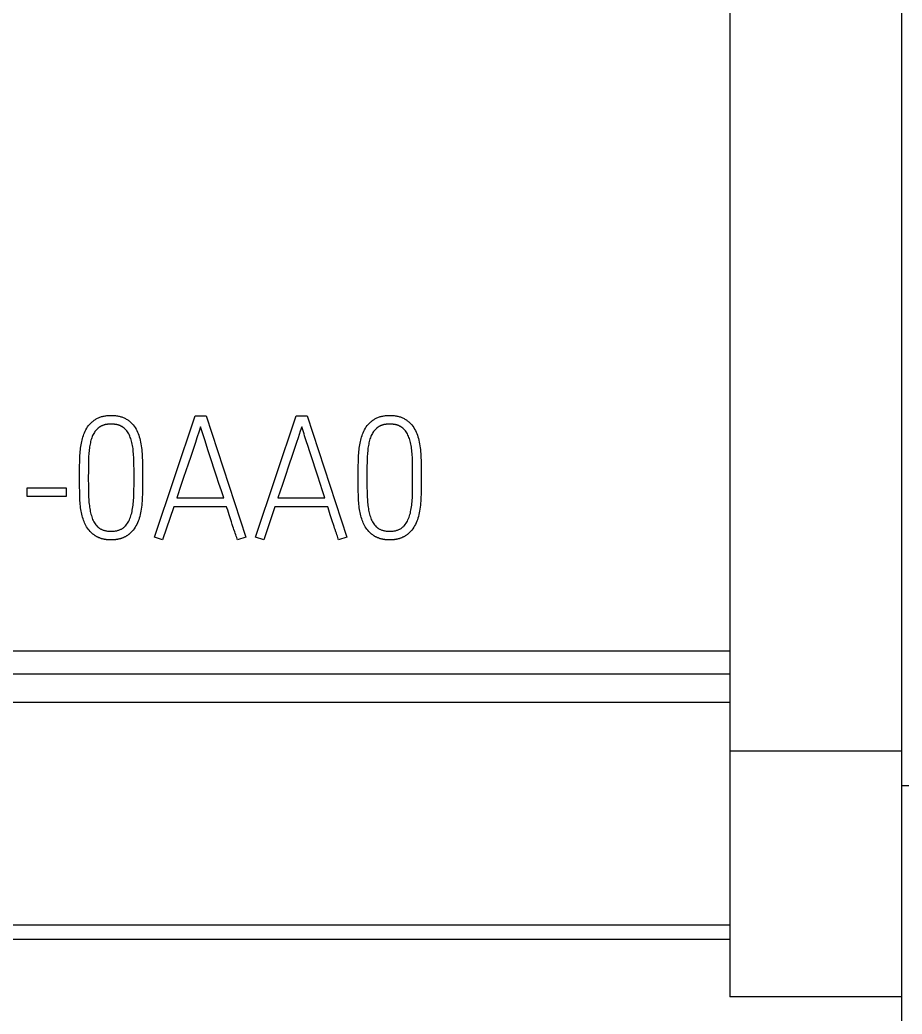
# Model space of a CAD drawing. Header units: inches. Extents: x 9000 to 22395, y 8106 to 17135.
# Drawn here: x 10275.33 to 10300.83, y 8430.58 to 8459.31 of the extents above; entities that cross this region are included whole.
import ezdxf

# ---------------------------------------------------------------- set-up
doc = ezdxf.new("R2010")
doc.units = ezdxf.units.IN
doc.header["$MEASUREMENT"] = 0
doc.layers.add('20000_FRONT_O', color=7, linetype='Continuous')
doc.layers.add('20500_FRONT_O_LABELING', color=7, linetype='Continuous')

# ---------------------------------------------------------------- blocks, each defined once
blk = doc.blocks.new('A$C21A67833')
at = {"layer": '20000_FRONT_O', "linetype": 'Continuous'}
for p, q in [((110, 0), (110, 100)), ((107.764, 98.3), (107.764, 60.85)), ((107.764, 65.346), (61.021, 65.346)), ((107.764, 65.048), (61.021, 65.048)), ((107.764, 64.677), (61.021, 64.677)), ((107.764, 64.05), (110, 64.05)), ((107.764, 61.783), (61.021, 61.783)), ((107.764, 61.595), (61.021, 61.595)), ((110, 60.85), (107.764, 60.85))]:
    blk.add_line(p, q, dxfattribs=at)
at = {"layer": '20500_FRONT_O_LABELING', "linetype": 'Continuous'}
for p, q in [((100.28, 66.827), (100.81, 68.405)), ((100.81, 68.405), (100.952, 68.405)), ((100.952, 68.405), (101.469, 66.827)), ((101.595, 66.827), (102.126, 68.405)), ((102.126, 68.405), (102.268, 68.405)), ((102.268, 68.405), (102.785, 66.827)), ((100.863, 68.208), (100.834, 68.12)), ((100.881, 68.263), (100.863, 68.208)), ((100.889, 68.238), (100.881, 68.263)), ((100.91, 68.172), (100.889, 68.238)), ((102.178, 68.208), (102.15, 68.12)), ((102.197, 68.263), (102.178, 68.208)), ((102.205, 68.238), (102.197, 68.263)), ((102.226, 68.172), (102.205, 68.238)), ((100.813, 68.059), (100.797, 68.009)), ((100.834, 68.12), (100.813, 68.059)), ((100.962, 68.009), (100.94, 68.079)), ((102.129, 68.059), (102.112, 68.009)), ((102.15, 68.12), (102.129, 68.059)), ((102.278, 68.009), (102.256, 68.079)), ((100.778, 67.956), (100.752, 67.879)), ((100.797, 68.009), (100.778, 67.956)), ((100.981, 67.952), (100.962, 68.009)), ((100.994, 67.911), (100.981, 67.952)), ((101.089, 67.62), (100.994, 67.911)), ((102.094, 67.956), (102.068, 67.879)), ((102.112, 68.009), (102.094, 67.956)), ((102.297, 67.952), (102.278, 68.009)), ((102.31, 67.911), (102.297, 67.952)), ((102.405, 67.62), (102.31, 67.911)), ((100.718, 67.778), (100.659, 67.603)), ((100.752, 67.879), (100.718, 67.778)), ((102.034, 67.778), (101.975, 67.603)), ((102.068, 67.879), (102.034, 67.778)), ((99.422, 67.753), (99.421, 67.706)), ((103.045, 67.753), (103.045, 67.706)), ((99.307, 67.556), (99.307, 67.611)), ((100.629, 67.513), (100.57, 67.338)), ((100.659, 67.603), (100.629, 67.513)), ((101.12, 67.525), (101.089, 67.62)), ((101.151, 67.431), (101.12, 67.525)), ((101.945, 67.513), (101.886, 67.338)), ((101.975, 67.603), (101.945, 67.513)), ((102.436, 67.525), (102.405, 67.62)), ((102.467, 67.431), (102.436, 67.525)), ((98.626, 67.471), (99.132, 67.471)), ((98.626, 67.358), (98.626, 67.471)), ((99.132, 67.471), (99.132, 67.358)), ((99.309, 67.374), (99.309, 67.424)), ((101.181, 67.338), (101.151, 67.431)), ((102.497, 67.338), (102.467, 67.431)), ((102.933, 67.374), (102.932, 67.424)), ((99.132, 67.358), (98.626, 67.358)), ((100.57, 67.338), (101.181, 67.338)), ((101.886, 67.338), (102.497, 67.338)), ((100.532, 67.224), (100.386, 66.792)), ((101.218, 67.224), (100.532, 67.224)), ((101.242, 67.149), (101.233, 67.179)), ((101.251, 67.12), (101.242, 67.149)), ((101.26, 67.093), (101.251, 67.12)), ((101.848, 67.224), (101.702, 66.792)), ((102.534, 67.224), (101.848, 67.224)), ((102.558, 67.149), (102.548, 67.179)), ((102.567, 67.12), (102.558, 67.149)), ((102.576, 67.093), (102.567, 67.12)), ((101.269, 67.066), (101.26, 67.093)), ((101.281, 67.027), (101.269, 67.066)), ((101.293, 66.991), (101.281, 67.027)), ((101.301, 66.968), (101.293, 66.991)), ((102.585, 67.066), (102.576, 67.093)), ((102.597, 67.027), (102.585, 67.066)), ((102.609, 66.991), (102.597, 67.027)), ((102.617, 66.968), (102.609, 66.991)), ((101.308, 66.946), (101.301, 66.968)), ((101.315, 66.926), (101.308, 66.946)), ((101.326, 66.897), (101.315, 66.926)), ((101.332, 66.878), (101.326, 66.897)), ((101.338, 66.86), (101.332, 66.878)), ((101.344, 66.842), (101.338, 66.86)), ((102.624, 66.946), (102.617, 66.968)), ((102.631, 66.926), (102.624, 66.946)), ((102.641, 66.897), (102.631, 66.926)), ((102.648, 66.878), (102.641, 66.897)), ((102.654, 66.86), (102.648, 66.878)), ((102.66, 66.842), (102.654, 66.86)), ((100.386, 66.792), (100.28, 66.827)), ((101.35, 66.825), (101.344, 66.842)), ((101.355, 66.808), (101.35, 66.825)), ((101.36, 66.792), (101.355, 66.808)), ((101.469, 66.827), (101.36, 66.792)), ((101.702, 66.792), (101.595, 66.827)), ((102.666, 66.825), (102.66, 66.842)), ((102.671, 66.808), (102.666, 66.825)), ((102.676, 66.792), (102.671, 66.808)), ((102.785, 66.827), (102.676, 66.792))]:
    blk.add_line(p, q, dxfattribs=at)
for points in [[(99.371, 68.185), (99.38, 68.206), (99.389, 68.225), (99.4, 68.244), (99.412, 68.262), (99.425, 68.279), (99.439, 68.296), (99.454, 68.312), (99.462, 68.32), (99.47, 68.327), (99.478, 68.334), (99.486, 68.341), (99.495, 68.348), (99.504, 68.354), (99.513, 68.36), (99.522, 68.365), (99.532, 68.37), (99.541, 68.375), (99.551, 68.38), (99.561, 68.384), (99.572, 68.388), (99.582, 68.392), (99.593, 68.395), (99.604, 68.398), (99.615, 68.401), (99.627, 68.403), (99.638, 68.405), (99.65, 68.407), (99.662, 68.409), (99.674, 68.41), (99.687, 68.411), (99.699, 68.411), (99.725, 68.412), (99.738, 68.411), (99.751, 68.411), (99.763, 68.41), (99.775, 68.408), (99.787, 68.407), (99.799, 68.405), (99.811, 68.403), (99.822, 68.4), (99.833, 68.398), (99.844, 68.394), (99.855, 68.391), (99.865, 68.387), (99.875, 68.383), (99.886, 68.379), (99.895, 68.374), (99.905, 68.369), (99.914, 68.364), (99.924, 68.359), (99.933, 68.353), (99.942, 68.347), (99.95, 68.34), (99.959, 68.333), (99.967, 68.326), (99.975, 68.319), (99.99, 68.303), (100.004, 68.287), (100.018, 68.27), (100.03, 68.252), (100.041, 68.234), (100.052, 68.215), (100.061, 68.195), (100.069, 68.175), (100.077, 68.154), (100.084, 68.132), (100.09, 68.11), (100.096, 68.088), (100.101, 68.064), (100.105, 68.041), (100.109, 68.016), (100.113, 67.991), (100.116, 67.966), (100.118, 67.94), (100.12, 67.913), (100.122, 67.886), (100.123, 67.858), (100.124, 67.83)], [(102.995, 68.185), (103.003, 68.206), (103.013, 68.225), (103.024, 68.244), (103.036, 68.262), (103.049, 68.279), (103.063, 68.296), (103.078, 68.312), (103.086, 68.32), (103.094, 68.327), (103.102, 68.334), (103.11, 68.341), (103.119, 68.348), (103.128, 68.354), (103.137, 68.36), (103.146, 68.365), (103.156, 68.37), (103.165, 68.375), (103.175, 68.38), (103.185, 68.384), (103.196, 68.388), (103.206, 68.392), (103.217, 68.395), (103.228, 68.398), (103.239, 68.401), (103.25, 68.403), (103.262, 68.405), (103.274, 68.407), (103.286, 68.409), (103.298, 68.41), (103.311, 68.411), (103.323, 68.411), (103.349, 68.412), (103.362, 68.411), (103.375, 68.411), (103.387, 68.41), (103.399, 68.408), (103.411, 68.407), (103.423, 68.405), (103.434, 68.403), (103.446, 68.4), (103.457, 68.398), (103.468, 68.394), (103.479, 68.391), (103.489, 68.387), (103.499, 68.383), (103.509, 68.379), (103.519, 68.374), (103.529, 68.369), (103.538, 68.364), (103.548, 68.359), (103.557, 68.353), (103.565, 68.347), (103.574, 68.34), (103.582, 68.333), (103.591, 68.326), (103.599, 68.319), (103.614, 68.303), (103.628, 68.287), (103.642, 68.27), (103.654, 68.252), (103.665, 68.234), (103.675, 68.215), (103.685, 68.195), (103.693, 68.175), (103.701, 68.154), (103.708, 68.132), (103.714, 68.11), (103.72, 68.088), (103.725, 68.064), (103.729, 68.041), (103.733, 68.016), (103.736, 67.991), (103.739, 67.966), (103.742, 67.94), (103.744, 67.913), (103.746, 67.886), (103.747, 67.858), (103.748, 67.83)], [(99.9, 68.234), (99.897, 68.237), (99.894, 68.24), (99.891, 68.243), (99.888, 68.245), (99.884, 68.248), (99.881, 68.251), (99.878, 68.253), (99.874, 68.256), (99.871, 68.258), (99.867, 68.26), (99.864, 68.263), (99.86, 68.265), (99.857, 68.267), (99.853, 68.269), (99.849, 68.271), (99.845, 68.273), (99.841, 68.275), (99.838, 68.276), (99.834, 68.278), (99.829, 68.28), (99.825, 68.281), (99.821, 68.283), (99.817, 68.284), (99.813, 68.286), (99.808, 68.287), (99.804, 68.288), (99.8, 68.289), (99.795, 68.29), (99.79, 68.291), (99.786, 68.292), (99.781, 68.293), (99.776, 68.294), (99.772, 68.295), (99.767, 68.295), (99.762, 68.296), (99.757, 68.297), (99.752, 68.297), (99.747, 68.297), (99.742, 68.298), (99.737, 68.298), (99.731, 68.298), (99.726, 68.298), (99.721, 68.299), (99.715, 68.299), (99.71, 68.298), (99.705, 68.298), (99.7, 68.298), (99.694, 68.298), (99.689, 68.298), (99.684, 68.297), (99.679, 68.297), (99.674, 68.296), (99.669, 68.296), (99.665, 68.295), (99.66, 68.294), (99.655, 68.293), (99.651, 68.293), (99.646, 68.292), (99.641, 68.291), (99.637, 68.29), (99.633, 68.289), (99.628, 68.287), (99.624, 68.286), (99.62, 68.285), (99.616, 68.284), (99.611, 68.282), (99.607, 68.281), (99.603, 68.279), (99.6, 68.277), (99.596, 68.276), (99.592, 68.274), (99.588, 68.272), (99.584, 68.27), (99.581, 68.268), (99.577, 68.266), (99.574, 68.264), (99.57, 68.262), (99.567, 68.26), (99.563, 68.258), (99.56, 68.255), (99.557, 68.253), (99.554, 68.25), (99.551, 68.248), (99.547, 68.245), (99.544, 68.243), (99.542, 68.24), (99.539, 68.237), (99.536, 68.234)], [(103.524, 68.234), (103.521, 68.237), (103.518, 68.24), (103.515, 68.243), (103.511, 68.245), (103.508, 68.248), (103.505, 68.251), (103.502, 68.253), (103.498, 68.256), (103.495, 68.258), (103.491, 68.26), (103.488, 68.263), (103.484, 68.265), (103.481, 68.267), (103.477, 68.269), (103.473, 68.271), (103.469, 68.273), (103.465, 68.275), (103.461, 68.276), (103.457, 68.278), (103.453, 68.28), (103.449, 68.281), (103.445, 68.283), (103.441, 68.284), (103.437, 68.286), (103.432, 68.287), (103.428, 68.288), (103.423, 68.289), (103.419, 68.29), (103.414, 68.291), (103.41, 68.292), (103.405, 68.293), (103.4, 68.294), (103.396, 68.295), (103.391, 68.295), (103.386, 68.296), (103.381, 68.297), (103.376, 68.297), (103.371, 68.297), (103.366, 68.298), (103.361, 68.298), (103.355, 68.298), (103.35, 68.298), (103.345, 68.299), (103.339, 68.299), (103.334, 68.298), (103.329, 68.298), (103.323, 68.298), (103.318, 68.298), (103.313, 68.298), (103.308, 68.297), (103.303, 68.297), (103.298, 68.296), (103.293, 68.296), (103.289, 68.295), (103.284, 68.294), (103.279, 68.293), (103.274, 68.293), (103.27, 68.292), (103.265, 68.291), (103.261, 68.29), (103.257, 68.289), (103.252, 68.287), (103.248, 68.286), (103.244, 68.285), (103.239, 68.284), (103.235, 68.282), (103.231, 68.281), (103.227, 68.279), (103.223, 68.277), (103.22, 68.276), (103.216, 68.274), (103.212, 68.272), (103.208, 68.27), (103.205, 68.268), (103.201, 68.266), (103.198, 68.264), (103.194, 68.262), (103.191, 68.26), (103.187, 68.258), (103.184, 68.255), (103.181, 68.253), (103.178, 68.25), (103.174, 68.248), (103.171, 68.245), (103.168, 68.243), (103.165, 68.24), (103.163, 68.237), (103.16, 68.234)], [(99.307, 67.611), (99.307, 67.665), (99.308, 67.692), (99.308, 67.719), (99.308, 67.745), (99.308, 67.77), (99.309, 67.796), (99.309, 67.821), (99.31, 67.846), (99.311, 67.87), (99.312, 67.894), (99.314, 67.918), (99.316, 67.941), (99.318, 67.964), (99.321, 67.986), (99.324, 68.008), (99.327, 68.029), (99.331, 68.05), (99.335, 68.071), (99.34, 68.091), (99.345, 68.111), (99.351, 68.13), (99.357, 68.149), (99.364, 68.167), (99.371, 68.185)], [(99.536, 68.234), (99.526, 68.223), (99.516, 68.212), (99.507, 68.201), (99.499, 68.188), (99.491, 68.176), (99.484, 68.163), (99.477, 68.149), (99.471, 68.135), (99.465, 68.12), (99.46, 68.105), (99.455, 68.089), (99.451, 68.073), (99.447, 68.056), (99.443, 68.039), (99.44, 68.021), (99.437, 68.003), (99.435, 67.984), (99.432, 67.965), (99.43, 67.945), (99.428, 67.925), (99.427, 67.905), (99.425, 67.885), (99.424, 67.863), (99.423, 67.842), (99.423, 67.82), (99.422, 67.798), (99.422, 67.753)], [(100.015, 67.647), (100.015, 67.674), (100.015, 67.7), (100.015, 67.726), (100.014, 67.751), (100.014, 67.775), (100.013, 67.8), (100.013, 67.824), (100.012, 67.847), (100.011, 67.87), (100.009, 67.893), (100.008, 67.915), (100.006, 67.937), (100.004, 67.958), (100.002, 67.979), (99.999, 67.999), (99.996, 68.019), (99.992, 68.038), (99.988, 68.057), (99.984, 68.075), (99.979, 68.092), (99.973, 68.109), (99.967, 68.125), (99.961, 68.141), (99.954, 68.156), (99.946, 68.17), (99.938, 68.184), (99.929, 68.198), (99.92, 68.21), (99.91, 68.223), (99.9, 68.234)], [(100.94, 68.079), (100.918, 68.146), (100.91, 68.172)], [(102.256, 68.079), (102.234, 68.146), (102.226, 68.172)], [(102.931, 67.583), (102.931, 67.638), (102.931, 67.665), (102.931, 67.692), (102.932, 67.719), (102.932, 67.745), (102.932, 67.77), (102.933, 67.796), (102.933, 67.821), (102.934, 67.846), (102.935, 67.87), (102.936, 67.894), (102.938, 67.918), (102.94, 67.941), (102.942, 67.964), (102.945, 67.986), (102.948, 68.008), (102.951, 68.029), (102.955, 68.05), (102.959, 68.071), (102.964, 68.091), (102.969, 68.111), (102.975, 68.13), (102.981, 68.149), (102.987, 68.167), (102.995, 68.185)], [(103.16, 68.234), (103.15, 68.223), (103.14, 68.212), (103.131, 68.201), (103.123, 68.188), (103.115, 68.176), (103.108, 68.163), (103.101, 68.149), (103.095, 68.135), (103.089, 68.12), (103.084, 68.105), (103.079, 68.089), (103.075, 68.073), (103.071, 68.056), (103.067, 68.039), (103.064, 68.021), (103.061, 68.003), (103.058, 67.984), (103.056, 67.965), (103.054, 67.945), (103.052, 67.925), (103.051, 67.905), (103.049, 67.885), (103.048, 67.863), (103.047, 67.842), (103.047, 67.82), (103.046, 67.798), (103.045, 67.753)], [(103.639, 67.647), (103.639, 67.674), (103.639, 67.7), (103.639, 67.726), (103.638, 67.751), (103.638, 67.775), (103.637, 67.8), (103.637, 67.824), (103.636, 67.847), (103.635, 67.87), (103.633, 67.893), (103.632, 67.915), (103.63, 67.937), (103.628, 67.958), (103.626, 67.979), (103.623, 67.999), (103.62, 68.019), (103.616, 68.038), (103.612, 68.057), (103.608, 68.075), (103.603, 68.092), (103.597, 68.109), (103.591, 68.125), (103.585, 68.141), (103.578, 68.156), (103.57, 68.17), (103.562, 68.184), (103.553, 68.198), (103.544, 68.21), (103.534, 68.223), (103.524, 68.234)], [(100.124, 67.83), (100.125, 67.772), (100.125, 67.743), (100.126, 67.713), (100.126, 67.682), (100.126, 67.651), (100.126, 67.62)], [(103.748, 67.83), (103.749, 67.772), (103.749, 67.743), (103.749, 67.713), (103.75, 67.682), (103.75, 67.651), (103.75, 67.62)], [(99.421, 67.706), (99.421, 67.682), (99.421, 67.657), (99.42, 67.633), (99.42, 67.607), (99.42, 67.557)], [(100.014, 67.461), (100.015, 67.486), (100.015, 67.513), (100.015, 67.539), (100.015, 67.566), (100.015, 67.593), (100.015, 67.647)], [(103.045, 67.706), (103.045, 67.682), (103.044, 67.657), (103.044, 67.633), (103.044, 67.607), (103.044, 67.557)], [(103.638, 67.461), (103.638, 67.486), (103.639, 67.513), (103.639, 67.539), (103.639, 67.566), (103.639, 67.593), (103.639, 67.647)], [(99.309, 67.424), (99.308, 67.476), (99.308, 67.502), (99.307, 67.529), (99.307, 67.556)], [(99.42, 67.557), (99.421, 67.532), (99.421, 67.508), (99.421, 67.484), (99.421, 67.46), (99.422, 67.436), (99.422, 67.413), (99.423, 67.39), (99.424, 67.367), (99.425, 67.344), (99.426, 67.322), (99.427, 67.301), (99.429, 67.28), (99.431, 67.259), (99.434, 67.238), (99.436, 67.218), (99.439, 67.199), (99.443, 67.18), (99.446, 67.161), (99.45, 67.143), (99.455, 67.126), (99.46, 67.109), (99.465, 67.092), (99.47, 67.076)], [(100.126, 67.62), (100.126, 67.557), (100.126, 67.526), (100.126, 67.496), (100.125, 67.466), (100.125, 67.436), (100.125, 67.407), (100.124, 67.379), (100.123, 67.351), (100.122, 67.323), (100.12, 67.296), (100.118, 67.269), (100.116, 67.243), (100.113, 67.218), (100.109, 67.193), (100.105, 67.168), (100.101, 67.144), (100.095, 67.121), (100.09, 67.098), (100.083, 67.076), (100.076, 67.055), (100.068, 67.034), (100.06, 67.013), (100.05, 66.994), (100.04, 66.974), (100.029, 66.956), (100.017, 66.938), (100.004, 66.921), (99.99, 66.905), (99.975, 66.889)], [(102.932, 67.424), (102.932, 67.476), (102.932, 67.502), (102.931, 67.529), (102.931, 67.556), (102.931, 67.583)], [(103.044, 67.557), (103.044, 67.532), (103.045, 67.508), (103.045, 67.484), (103.045, 67.46), (103.046, 67.436), (103.046, 67.413), (103.047, 67.39), (103.047, 67.367), (103.048, 67.344), (103.05, 67.322), (103.051, 67.301), (103.053, 67.28), (103.055, 67.259), (103.057, 67.238), (103.06, 67.218), (103.063, 67.199), (103.066, 67.18), (103.07, 67.161), (103.074, 67.143), (103.079, 67.126), (103.084, 67.109), (103.089, 67.092), (103.094, 67.076)], [(103.75, 67.62), (103.75, 67.557), (103.75, 67.526), (103.75, 67.496), (103.749, 67.466), (103.749, 67.436), (103.748, 67.407), (103.748, 67.379), (103.747, 67.351), (103.746, 67.323), (103.744, 67.296), (103.742, 67.269), (103.74, 67.243), (103.737, 67.218), (103.733, 67.193), (103.729, 67.168), (103.725, 67.144), (103.719, 67.121), (103.713, 67.098), (103.707, 67.076), (103.7, 67.055), (103.692, 67.034), (103.684, 67.013), (103.674, 66.994), (103.664, 66.974), (103.653, 66.956), (103.641, 66.938), (103.628, 66.921), (103.614, 66.905), (103.599, 66.889)], [(99.458, 66.889), (99.445, 66.903), (99.432, 66.917), (99.42, 66.932), (99.409, 66.947), (99.399, 66.963), (99.389, 66.979), (99.38, 66.996), (99.373, 67.013), (99.366, 67.031), (99.359, 67.049), (99.353, 67.068), (99.347, 67.087), (99.342, 67.107), (99.337, 67.127), (99.332, 67.147), (99.328, 67.168), (99.325, 67.189), (99.321, 67.211), (99.319, 67.233), (99.316, 67.256), (99.314, 67.279), (99.312, 67.302), (99.311, 67.326), (99.31, 67.35), (99.309, 67.374)], [(99.47, 67.076), (99.477, 67.059), (99.484, 67.044), (99.492, 67.028), (99.5, 67.014), (99.51, 67), (99.52, 66.987), (99.531, 66.975), (99.542, 66.963), (99.548, 66.958), (99.555, 66.952), (99.561, 66.947), (99.568, 66.943), (99.575, 66.938), (99.582, 66.934), (99.59, 66.93), (99.598, 66.927), (99.606, 66.924), (99.614, 66.92), (99.623, 66.918), (99.631, 66.915), (99.64, 66.913), (99.65, 66.911), (99.659, 66.909), (99.669, 66.908), (99.679, 66.907), (99.689, 66.906), (99.7, 66.905), (99.71, 66.905), (99.721, 66.905), (99.732, 66.905), (99.743, 66.906), (99.753, 66.906), (99.763, 66.908), (99.773, 66.909), (99.782, 66.911), (99.792, 66.912), (99.801, 66.915), (99.81, 66.917), (99.818, 66.92), (99.827, 66.923), (99.835, 66.926), (99.843, 66.93), (99.85, 66.934), (99.858, 66.938), (99.865, 66.942), (99.872, 66.947), (99.879, 66.952), (99.885, 66.957), (99.891, 66.963), (99.897, 66.969), (99.908, 66.981), (99.919, 66.994), (99.929, 67.008), (99.938, 67.022), (99.947, 67.037), (99.955, 67.053), (99.962, 67.069), (99.968, 67.087), (99.974, 67.104), (99.98, 67.123), (99.985, 67.142), (99.989, 67.161), (99.993, 67.181), (99.997, 67.202), (100, 67.223), (100.003, 67.245), (100.005, 67.267), (100.007, 67.289), (100.009, 67.313), (100.011, 67.336), (100.012, 67.36), (100.013, 67.385), (100.013, 67.41), (100.014, 67.461)], [(103.082, 66.889), (103.068, 66.903), (103.056, 66.917), (103.044, 66.932), (103.033, 66.947), (103.022, 66.963), (103.013, 66.979), (103.004, 66.996), (102.997, 67.013), (102.989, 67.031), (102.983, 67.049), (102.977, 67.068), (102.971, 67.087), (102.965, 67.107), (102.961, 67.127), (102.956, 67.147), (102.952, 67.168), (102.948, 67.189), (102.945, 67.211), (102.942, 67.233), (102.94, 67.256), (102.938, 67.279), (102.936, 67.302), (102.935, 67.326), (102.934, 67.35), (102.933, 67.374)], [(103.094, 67.076), (103.101, 67.059), (103.108, 67.044), (103.116, 67.028), (103.124, 67.014), (103.134, 67), (103.144, 66.987), (103.154, 66.975), (103.166, 66.963), (103.172, 66.958), (103.178, 66.952), (103.185, 66.947), (103.192, 66.943), (103.199, 66.938), (103.206, 66.934), (103.214, 66.93), (103.222, 66.927), (103.23, 66.924), (103.238, 66.92), (103.246, 66.918), (103.255, 66.915), (103.264, 66.913), (103.274, 66.911), (103.283, 66.909), (103.293, 66.908), (103.303, 66.907), (103.313, 66.906), (103.324, 66.905), (103.334, 66.905), (103.345, 66.905), (103.356, 66.905), (103.367, 66.906), (103.377, 66.906), (103.387, 66.908), (103.397, 66.909), (103.406, 66.911), (103.416, 66.912), (103.425, 66.915), (103.434, 66.917), (103.442, 66.92), (103.451, 66.923), (103.459, 66.926), (103.467, 66.93), (103.474, 66.934), (103.482, 66.938), (103.489, 66.942), (103.496, 66.947), (103.502, 66.952), (103.509, 66.957), (103.515, 66.963), (103.521, 66.969), (103.532, 66.981), (103.543, 66.994), (103.553, 67.008), (103.562, 67.022), (103.571, 67.037), (103.578, 67.053), (103.586, 67.069), (103.592, 67.087), (103.598, 67.104), (103.603, 67.123), (103.609, 67.142), (103.613, 67.161), (103.617, 67.181), (103.621, 67.202), (103.624, 67.223), (103.627, 67.245), (103.629, 67.267), (103.631, 67.289), (103.633, 67.313), (103.635, 67.336), (103.636, 67.36), (103.637, 67.385), (103.637, 67.41), (103.638, 67.461)], [(101.233, 67.179), (101.223, 67.209), (101.218, 67.224)], [(102.548, 67.179), (102.539, 67.209), (102.534, 67.224)], [(99.975, 66.889), (99.971, 66.885), (99.966, 66.881), (99.962, 66.876), (99.957, 66.872), (99.953, 66.868), (99.948, 66.864), (99.943, 66.861), (99.938, 66.857), (99.933, 66.853), (99.928, 66.85), (99.923, 66.846), (99.918, 66.843), (99.912, 66.84), (99.907, 66.837), (99.902, 66.834), (99.896, 66.831), (99.891, 66.828), (99.885, 66.826), (99.88, 66.823), (99.874, 66.82), (99.868, 66.818), (99.862, 66.816), (99.856, 66.814), (99.85, 66.812), (99.844, 66.81), (99.838, 66.808), (99.832, 66.806), (99.825, 66.804), (99.819, 66.803), (99.813, 66.801), (99.806, 66.8), (99.8, 66.799), (99.793, 66.798), (99.786, 66.797), (99.779, 66.796), (99.773, 66.795), (99.766, 66.794), (99.759, 66.793), (99.752, 66.793), (99.745, 66.792), (99.737, 66.792), (99.73, 66.792), (99.723, 66.792), (99.715, 66.792), (99.708, 66.792), (99.701, 66.792), (99.694, 66.792), (99.686, 66.793), (99.679, 66.793), (99.672, 66.794), (99.665, 66.794), (99.659, 66.795), (99.652, 66.796), (99.645, 66.797), (99.638, 66.798), (99.632, 66.799), (99.625, 66.801), (99.619, 66.802), (99.612, 66.803), (99.606, 66.805), (99.6, 66.807), (99.594, 66.808), (99.588, 66.81), (99.582, 66.812), (99.576, 66.814), (99.57, 66.817), (99.564, 66.819), (99.558, 66.821), (99.553, 66.824), (99.547, 66.826), (99.541, 66.829), (99.536, 66.832), (99.531, 66.834), (99.525, 66.837), (99.52, 66.841), (99.515, 66.844), (99.51, 66.847), (99.505, 66.85), (99.5, 66.854), (99.495, 66.857), (99.49, 66.861), (99.485, 66.865), (99.481, 66.869), (99.476, 66.873), (99.471, 66.877), (99.467, 66.881), (99.462, 66.885), (99.458, 66.889)], [(103.599, 66.889), (103.595, 66.885), (103.59, 66.881), (103.586, 66.876), (103.581, 66.872), (103.576, 66.868), (103.572, 66.864), (103.567, 66.861), (103.562, 66.857), (103.557, 66.853), (103.552, 66.85), (103.547, 66.846), (103.542, 66.843), (103.536, 66.84), (103.531, 66.837), (103.526, 66.834), (103.52, 66.831), (103.515, 66.828), (103.509, 66.826), (103.503, 66.823), (103.498, 66.82), (103.492, 66.818), (103.486, 66.816), (103.48, 66.814), (103.474, 66.812), (103.468, 66.81), (103.462, 66.808), (103.456, 66.806), (103.449, 66.804), (103.443, 66.803), (103.437, 66.801), (103.43, 66.8), (103.424, 66.799), (103.417, 66.798), (103.41, 66.797), (103.403, 66.796), (103.397, 66.795), (103.39, 66.794), (103.383, 66.793), (103.376, 66.793), (103.368, 66.792), (103.361, 66.792), (103.354, 66.792), (103.347, 66.792), (103.339, 66.792), (103.332, 66.792), (103.325, 66.792), (103.317, 66.792), (103.31, 66.793), (103.303, 66.793), (103.296, 66.794), (103.289, 66.794), (103.282, 66.795), (103.276, 66.796), (103.269, 66.797), (103.262, 66.798), (103.256, 66.799), (103.249, 66.801), (103.243, 66.802), (103.236, 66.803), (103.23, 66.805), (103.224, 66.807), (103.218, 66.808), (103.212, 66.81), (103.206, 66.812), (103.2, 66.814), (103.194, 66.817), (103.188, 66.819), (103.182, 66.821), (103.176, 66.824), (103.171, 66.826), (103.165, 66.829), (103.16, 66.832), (103.154, 66.834), (103.149, 66.837), (103.144, 66.841), (103.139, 66.844), (103.134, 66.847), (103.129, 66.85), (103.124, 66.854), (103.119, 66.857), (103.114, 66.861), (103.109, 66.865), (103.104, 66.869), (103.1, 66.873), (103.095, 66.877), (103.091, 66.881), (103.086, 66.885), (103.082, 66.889)]]:
    blk.add_lwpolyline(points, dxfattribs=at)

msp = doc.modelspace()

# ---------------------------------------------------------------- linework, layer by layer
at = {"layer": '20000_FRONT_O', "linetype": 'Continuous'}
msp.add_line((10300.817, 8437.188), (10305.705, 8437.188), dxfattribs=at)

# ---------------------------------------------------------------- block references
at = {"xscale": 2.2218, "yscale": 2.2218, "zscale": 2.2218}
msp.add_blockref('A$C21A67833', (10056.419, 8295.882), dxfattribs=at)

doc.saveas('drawing.dxf')
